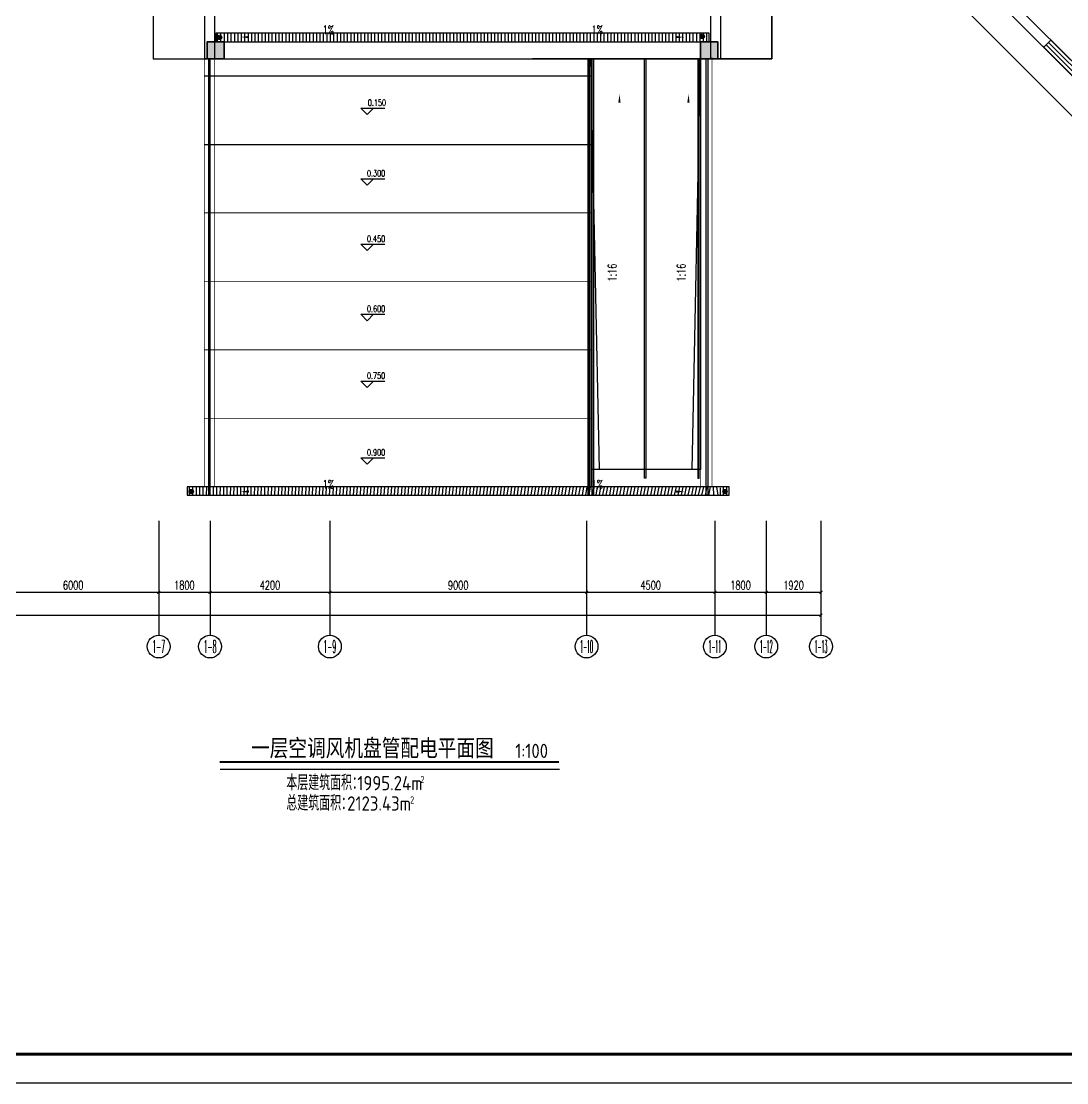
# Model space of a CAD drawing. Extents: x 815029915 to 815825525, y 579155098 to 579748855.
# Drawn here: x 815179209 to 815215870, y 579419462 to 579456669 of the extents above; entities that cross this region are included whole.
import ezdxf
from ezdxf.enums import TextEntityAlignment as Align

# ---------------------------------------------------------------- set-up
doc = ezdxf.new("R2010")
doc.units = 0
doc.header["$LTSCALE"] = 100
doc.header["$MEASUREMENT"] = 0
for name, color, linetype in [('AXIS', 3, 'Continuous'), ('AXIS_TEXT', 7, 'Continuous'), ('COLUMN', 9, 'Continuous'), ('DIM_ELEV', 3, 'Continuous'), ('DIM_SYMB', 3, 'Continuous'), ('GROUND', 2, 'Continuous'), ('LVTRY', 6, 'Continuous'), ('PUB_TEXT', 7, 'Continuous'), ('STAIR', 2, 'Continuous'), ('WALL', 9, 'Continuous'), ('WINDOW', 4, 'Continuous'), ('ZG-图框层', 4, 'Continuous'), ('zm', 1, 'Continuous')]:
    doc.layers.add(name, color=color, linetype=linetype)
doc.layers.add('柱填充', color=9, linetype='Continuous', lineweight=18)
doc.layers.add('砼柱', color=2, linetype='Continuous', lineweight=35)
doc.styles.add('_TCH_AXIS', font='COMPLEX', dxfattribs={"bigfont": 'GBCBIG'})
doc.styles.add('_TCH_DIM', font='SIMPLEX', dxfattribs={"bigfont": 'GBCBIG'})
doc.styles.add('_TCH_DIM_T3', font='SIMPLEX', dxfattribs={"width": 0.7058823529411765, "bigfont": 'GBCBIG'})
doc.styles.add('COMPLEX', font='COMPLEX')
doc.styles.get("Standard").update_dxf_attribs({"font": 'gbenor.shx', "bigfont": 'gbcbig.shx'})
doc.styles.add('图签各称', font='')
doc.styles.get('图签各称').set_extended_font_data('SimSun')
doc.dimstyles.new('_TCH_ARCH-100', dxfattribs={"dimscale": 100, "dimtxt": 2.975, "dimasz": 1, "dimexe": 2.5, "dimexo": 3, "dimgap": 1, "dimtad": 1, "dimdec": 0, "dimzin": 0, "dimdsep": 46, "dimtxsty": '_TCH_DIM_T3', "dimblk": 'ARCHTICK', "dimcen": 0.09, "dimclrt": 7, "dimazin": 2, "dimtfac": 1, "dimtdec": 0, "dimtix": 1, "dimtmove": 2, "dimatfit": 3, "dimfxl": 0, "dimtolj": 1, "dimtzin": 0, "dimarcsym": 0})

# ---------------------------------------------------------------- blocks, each defined once
blk = doc.blocks.new('$lvtry$00000171')
for p, q in [((-74.24621202462731, 10.60660171788186), (-10.60660171788186, 74.24621202462731)), ((-69.81875867368217, -27.39235180270043), (27.39235180242758, 69.81875867368217)), ((-53.03300858900184, -53.03300858886359), (53.03300858900184, 53.03300858886359)), ((-27.39235180242758, -69.81875867368217), (69.81875867368217, 27.39235180270043)), ((10.60660171788186, -74.24621202462731), (74.24621202462731, -10.60660171788186))]:
    blk.add_line(p, q)
blk.add_circle((0, 0), 75)
blk.add_point((0, 0))
blk = doc.blocks.new('$TCHSYS$WIN2D')
for p, q in [((-0.5, 0.5), (0.5, 0.5)), ((-0.5, 0.5), (-0.4999999999999999, -0.5)), ((0.5, 0.5), (0.4999999999999998, -0.5)), ((0.5, 0.1666666666666666), (-0.5, 0.1666666666666666)), ((0.5, -0.1666666666666667), (-0.5, -0.1666666666666667)), ((-0.4999999999999999, -0.5), (0.5, -0.5))]:
    blk.add_line(p, q)
blk = doc.blocks.new('_ArchTick')
at = {"color": 0, "linetype": 'ByBlock', "const_width": 0.4}
blk.add_lwpolyline([(-0.5, -0.5), (0.5, 0.5)], dxfattribs=at)
blk = doc.blocks.new('*D230')
at = {"layer": 'AXIS', "color": 0, "lineweight": -2, "transparency": 16777216}
for p, q in [((815213047.8509452, 579487050.7152622), (815215345.947984, 579489348.8123009)), ((815215169.1712887, 579489172.0356057), (815252645.8306918, 579451695.3762028)), ((815250524.5103483, 579449574.0558592), (815252822.6073871, 579451872.1528981))]:
    blk.add_line(p, q, dxfattribs=at)
at = {"layer": 'Defpoints', "color": 0, "transparency": 16777216}
for p in [(815212835.7189109, 579486838.5832278), (815252645.8306918, 579451695.3762028), (815250312.3783138, 579449361.9238249)]:
    blk.add_point(p, dxfattribs=at)
at = {"layer": 'AXIS', "color": 0, "lineweight": -2, "transparency": 16777216, "xscale": 100, "yscale": 100, "zscale": 100}
for p, rotation in [((815215169.1712887, 579489172.0356057), 135.0000000001822), ((815252645.8306918, 579451695.3762028), 315.0000000001822)]:
    blk.add_blockref('_ArchTick', p, dxfattribs=dict(at, rotation=rotation))
at = {"layer": 'AXIS', "color": 7, "transparency": 16777216, "insert": (815234083.3938019, 579470609.598716), "char_height": 297.5, "attachment_point": 5, "rotation": 315.0000000001822, "style": '_TCH_DIM_T3'}
blk.add_mtext('\\A1;53000', dxfattribs=at)
blk = doc.blocks.new('_AXISO')
blk.add_circle((0, 0), 0.5)
at = {"layer": 'AXIS_TEXT', "style": 'COMPLEX', "width": 1.041666666666667}
blk.add_attdef('A', text='', height=0.56, dxfattribs=at).set_placement((-0.25, -0.28), (0.25, -0.28), align=Align.FIT)
blk = doc.blocks.new('*D277')
at = {"layer": 'AXIS', "color": 0, "lineweight": -2, "transparency": 16777216}
for p, q in [((815147830.484454, 579438852.4396567), (815147830.484454, 579435602.4396567)), ((815207250.484454, 579438852.4396567), (815207250.484454, 579435602.4396567)), ((815147830.484454, 579435852.4396567), (815207250.484454, 579435852.4396567))]:
    blk.add_line(p, q, dxfattribs=at)
at = {"layer": 'Defpoints', "color": 0, "transparency": 16777216}
for p in [(815147830.484454, 579439152.4396567), (815207250.484454, 579439152.4396567), (815207250.484454, 579435852.4396567)]:
    blk.add_point(p, dxfattribs=at)
at = {"layer": 'AXIS', "color": 0, "lineweight": -2, "transparency": 16777216, "xscale": 100, "yscale": 100, "zscale": 100, "rotation": 180}
blk.add_blockref('_ArchTick', (815147830.484454, 579435852.4396567), dxfattribs=at)
at = {"layer": 'AXIS', "color": 0, "lineweight": -2, "transparency": 16777216, "xscale": 100, "yscale": 100, "zscale": 100}
blk.add_blockref('_ArchTick', (815207250.484454, 579435852.4396567), dxfattribs=at)
at = {"layer": 'AXIS', "color": 7, "transparency": 16777216, "insert": (815177540.484454, 579436101.1896567), "char_height": 297.5, "attachment_point": 5, "style": '_TCH_DIM_T3'}
blk.add_mtext('\\A1;59420', dxfattribs=at)
blk = doc.blocks.new('*D284')
at = {"layer": 'AXIS', "color": 0, "lineweight": -2, "transparency": 16777216}
for p, q in [((815178030.484454, 579438852.4396567), (815178030.484454, 579436402.4396567)), ((815184030.484454, 579438852.4396567), (815184030.484454, 579436402.4396567)), ((815178030.484454, 579436652.4396567), (815184030.484454, 579436652.4396567))]:
    blk.add_line(p, q, dxfattribs=at)
at = {"layer": 'Defpoints', "color": 0, "transparency": 16777216}
for p in [(815178030.484454, 579439152.4396567), (815184030.484454, 579439152.4396567), (815184030.484454, 579436652.4396567)]:
    blk.add_point(p, dxfattribs=at)
at = {"layer": 'AXIS', "color": 0, "lineweight": -2, "transparency": 16777216, "xscale": 100, "yscale": 100, "zscale": 100, "rotation": 180}
blk.add_blockref('_ArchTick', (815178030.484454, 579436652.4396567), dxfattribs=at)
at = {"layer": 'AXIS', "color": 0, "lineweight": -2, "transparency": 16777216, "xscale": 100, "yscale": 100, "zscale": 100}
blk.add_blockref('_ArchTick', (815184030.484454, 579436652.4396567), dxfattribs=at)
at = {"layer": 'AXIS', "color": 7, "transparency": 16777216, "insert": (815181030.484454, 579436901.1896567), "char_height": 297.5, "attachment_point": 5, "style": '_TCH_DIM_T3'}
blk.add_mtext('\\A1;6000', dxfattribs=at)
blk = doc.blocks.new('*D285')
at = {"layer": 'AXIS', "color": 0, "lineweight": -2, "transparency": 16777216}
for p, q in [((815184030.484454, 579438852.4396567), (815184030.484454, 579436402.4396567)), ((815185830.484454, 579438852.4396567), (815185830.484454, 579436402.4396567)), ((815184030.484454, 579436652.4396567), (815185830.484454, 579436652.4396567))]:
    blk.add_line(p, q, dxfattribs=at)
at = {"layer": 'Defpoints', "color": 0, "transparency": 16777216}
for p in [(815184030.484454, 579439152.4396567), (815185830.484454, 579439152.4396567), (815185830.484454, 579436652.4396567)]:
    blk.add_point(p, dxfattribs=at)
at = {"layer": 'AXIS', "color": 0, "lineweight": -2, "transparency": 16777216, "xscale": 100, "yscale": 100, "zscale": 100, "rotation": 180}
blk.add_blockref('_ArchTick', (815184030.484454, 579436652.4396567), dxfattribs=at)
at = {"layer": 'AXIS', "color": 0, "lineweight": -2, "transparency": 16777216, "xscale": 100, "yscale": 100, "zscale": 100}
blk.add_blockref('_ArchTick', (815185830.484454, 579436652.4396567), dxfattribs=at)
at = {"layer": 'AXIS', "color": 7, "transparency": 16777216, "insert": (815184930.484454, 579436901.1896567), "char_height": 297.5, "attachment_point": 5, "style": '_TCH_DIM_T3'}
blk.add_mtext('\\A1;1800', dxfattribs=at)
blk = doc.blocks.new('*D286')
at = {"layer": 'AXIS', "color": 0, "lineweight": -2, "transparency": 16777216}
for p, q in [((815185830.484454, 579438852.4396567), (815185830.484454, 579436402.4396567)), ((815190030.484454, 579438852.4396567), (815190030.484454, 579436402.4396567)), ((815185830.484454, 579436652.4396567), (815190030.484454, 579436652.4396567))]:
    blk.add_line(p, q, dxfattribs=at)
at = {"layer": 'Defpoints', "color": 0, "transparency": 16777216}
for p in [(815185830.484454, 579439152.4396567), (815190030.484454, 579439152.4396567), (815190030.484454, 579436652.4396567)]:
    blk.add_point(p, dxfattribs=at)
at = {"layer": 'AXIS', "color": 0, "lineweight": -2, "transparency": 16777216, "xscale": 100, "yscale": 100, "zscale": 100, "rotation": 180}
blk.add_blockref('_ArchTick', (815185830.484454, 579436652.4396567), dxfattribs=at)
at = {"layer": 'AXIS', "color": 0, "lineweight": -2, "transparency": 16777216, "xscale": 100, "yscale": 100, "zscale": 100}
blk.add_blockref('_ArchTick', (815190030.484454, 579436652.4396567), dxfattribs=at)
at = {"layer": 'AXIS', "color": 7, "transparency": 16777216, "insert": (815187930.484454, 579436901.1896567), "char_height": 297.5, "attachment_point": 5, "style": '_TCH_DIM_T3'}
blk.add_mtext('\\A1;4200', dxfattribs=at)
blk = doc.blocks.new('*D287')
at = {"layer": 'AXIS', "color": 0, "lineweight": -2, "transparency": 16777216}
for p, q in [((815190030.484454, 579438852.4396567), (815190030.484454, 579436402.4396567)), ((815199030.484454, 579438852.4396567), (815199030.484454, 579436402.4396567)), ((815190030.484454, 579436652.4396567), (815199030.484454, 579436652.4396567))]:
    blk.add_line(p, q, dxfattribs=at)
at = {"layer": 'Defpoints', "color": 0, "transparency": 16777216}
for p in [(815190030.484454, 579439152.4396567), (815199030.484454, 579439152.4396567), (815199030.484454, 579436652.4396567)]:
    blk.add_point(p, dxfattribs=at)
at = {"layer": 'AXIS', "color": 0, "lineweight": -2, "transparency": 16777216, "xscale": 100, "yscale": 100, "zscale": 100, "rotation": 180}
blk.add_blockref('_ArchTick', (815190030.484454, 579436652.4396567), dxfattribs=at)
at = {"layer": 'AXIS', "color": 0, "lineweight": -2, "transparency": 16777216, "xscale": 100, "yscale": 100, "zscale": 100}
blk.add_blockref('_ArchTick', (815199030.484454, 579436652.4396567), dxfattribs=at)
at = {"layer": 'AXIS', "color": 7, "transparency": 16777216, "insert": (815194530.484454, 579436901.1896567), "char_height": 297.5, "attachment_point": 5, "style": '_TCH_DIM_T3'}
blk.add_mtext('\\A1;9000', dxfattribs=at)
blk = doc.blocks.new('*D288')
at = {"layer": 'AXIS', "color": 0, "lineweight": -2, "transparency": 16777216}
for p, q in [((815199030.484454, 579438852.4396567), (815199030.484454, 579436402.4396567)), ((815203530.484454, 579438852.4396567), (815203530.484454, 579436402.4396567)), ((815199030.484454, 579436652.4396567), (815203530.484454, 579436652.4396567))]:
    blk.add_line(p, q, dxfattribs=at)
at = {"layer": 'Defpoints', "color": 0, "transparency": 16777216}
for p in [(815199030.484454, 579439152.4396567), (815203530.484454, 579439152.4396567), (815203530.484454, 579436652.4396567)]:
    blk.add_point(p, dxfattribs=at)
at = {"layer": 'AXIS', "color": 0, "lineweight": -2, "transparency": 16777216, "xscale": 100, "yscale": 100, "zscale": 100, "rotation": 180}
blk.add_blockref('_ArchTick', (815199030.484454, 579436652.4396567), dxfattribs=at)
at = {"layer": 'AXIS', "color": 0, "lineweight": -2, "transparency": 16777216, "xscale": 100, "yscale": 100, "zscale": 100}
blk.add_blockref('_ArchTick', (815203530.484454, 579436652.4396567), dxfattribs=at)
at = {"layer": 'AXIS', "color": 7, "transparency": 16777216, "insert": (815201280.484454, 579436901.1896567), "char_height": 297.5, "attachment_point": 5, "style": '_TCH_DIM_T3'}
blk.add_mtext('\\A1;4500', dxfattribs=at)
blk = doc.blocks.new('*D289')
at = {"layer": 'AXIS', "color": 0, "lineweight": -2, "transparency": 16777216}
for p, q in [((815203530.484454, 579438852.4396567), (815203530.484454, 579436402.4396567)), ((815205330.484454, 579438852.4396567), (815205330.484454, 579436402.4396567)), ((815203530.484454, 579436652.4396567), (815205330.484454, 579436652.4396567))]:
    blk.add_line(p, q, dxfattribs=at)
at = {"layer": 'Defpoints', "color": 0, "transparency": 16777216}
for p in [(815203530.484454, 579439152.4396567), (815205330.484454, 579439152.4396567), (815205330.484454, 579436652.4396567)]:
    blk.add_point(p, dxfattribs=at)
at = {"layer": 'AXIS', "color": 0, "lineweight": -2, "transparency": 16777216, "xscale": 100, "yscale": 100, "zscale": 100, "rotation": 180}
blk.add_blockref('_ArchTick', (815203530.484454, 579436652.4396567), dxfattribs=at)
at = {"layer": 'AXIS', "color": 0, "lineweight": -2, "transparency": 16777216, "xscale": 100, "yscale": 100, "zscale": 100}
blk.add_blockref('_ArchTick', (815205330.484454, 579436652.4396567), dxfattribs=at)
at = {"layer": 'AXIS', "color": 7, "transparency": 16777216, "insert": (815204430.484454, 579436901.1896567), "char_height": 297.5, "attachment_point": 5, "style": '_TCH_DIM_T3'}
blk.add_mtext('\\A1;1800', dxfattribs=at)
blk = doc.blocks.new('*D290')
at = {"layer": 'AXIS', "color": 0, "lineweight": -2, "transparency": 16777216}
for p, q in [((815205330.484454, 579438852.4396567), (815205330.484454, 579436402.4396567)), ((815207250.484454, 579438852.4396567), (815207250.484454, 579436402.4396567)), ((815205330.484454, 579436652.4396567), (815207250.484454, 579436652.4396567))]:
    blk.add_line(p, q, dxfattribs=at)
at = {"layer": 'Defpoints', "color": 0, "transparency": 16777216}
for p in [(815205330.484454, 579439152.4396567), (815207250.484454, 579439152.4396567), (815207250.484454, 579436652.4396567)]:
    blk.add_point(p, dxfattribs=at)
at = {"layer": 'AXIS', "color": 0, "lineweight": -2, "transparency": 16777216, "xscale": 100, "yscale": 100, "zscale": 100, "rotation": 180}
blk.add_blockref('_ArchTick', (815205330.484454, 579436652.4396567), dxfattribs=at)
at = {"layer": 'AXIS', "color": 0, "lineweight": -2, "transparency": 16777216, "xscale": 100, "yscale": 100, "zscale": 100}
blk.add_blockref('_ArchTick', (815207250.484454, 579436652.4396567), dxfattribs=at)
at = {"layer": 'AXIS', "color": 7, "transparency": 16777216, "insert": (815206290.484454, 579436901.1896567), "char_height": 297.5, "attachment_point": 5, "style": '_TCH_DIM_T3'}
blk.add_mtext('\\A1;1920', dxfattribs=at)
blk = doc.blocks.new('ll')
at = {"layer": 'ZG-图框层'}
blk.add_lwpolyline([(815136770.1334051, 579524219.957026), (815255670.1334051, 579524219.957026), (815255670.1334051, 579608319.957026), (815136770.1334051, 579608319.957026)], close=True, dxfattribs=at)

msp = doc.modelspace()

# ---------------------------------------------------------------- hatches: boundary and pattern name
h = msp.add_hatch()
h.set_pattern_fill('玻璃', color=252, scale=100, angle=90)
h.set_pattern_definition([(90, (63773.26390218735, 18005.92692029476), (-120, 7.34788079488412e-15), [])])
h.paths.add_polyline_path([(815203730.3323578, 579440052.4396567), (815203730.3323578, 579440352.4396569), (815203409.7023597, 579440352.4396567), (815203409.7023597, 579440052.4396567)])
h.paths.add_polyline_path([(815185030.484454, 579440352.4396567), (815185030.484454, 579440052.4396567), (815203430.484454, 579440052.4396567), (815203430.484454, 579440352.4396567)])
h.paths.add_polyline_path([(815203675.9807321, 579440052.4396567), (815204030.3323578, 579440052.4396567), (815204030.3323578, 579440352.4396567), (815203675.9807321, 579440352.4396567)], flags=16)
at = {"layer": '柱填充', "lineweight": 18}
for points in [[(815186330.484454, 579455952.4396567), (815185730.484454, 579455952.4396567), (815185730.484454, 579455352.4396567), (815186330.484454, 579455352.4396567)], [(815203630.484454, 579455952.4396567), (815203030.484454, 579455952.4396567), (815203030.484454, 579455352.4396567), (815203630.484454, 579455352.4396567)]]:
    msp.add_hatch(color=250, dxfattribs=at).paths.add_polyline_path(points)

# ---------------------------------------------------------------- linework, layer by layer
for p, q in [((815205530.484454, 579455352.4396567), (815205530.484454, 579465293.861013)), ((815205530.484454, 579465293.861013), (815227119.2758911, 579443705.0695757)), ((815183830.484454, 579460352.4396567), (815183830.484454, 579455352.4396567)), ((815205530.484454, 579458936.4280113), (815205530.484454, 579455352.4396567)), ((815183830.484454, 579458852.4396567), (815183830.484454, 579455352.4396567)), ((815203330.484454, 579456252.4396567), (815186030.484454, 579456252.4396567)), ((815186030.484454, 579456252.4396567), (815186030.484454, 579455952.4396567)), ((815186030.484454, 579455952.4396567), (815203330.484454, 579455952.4396567)), ((815203330.484454, 579455952.4396567), (815203330.484454, 579456252.4396567)), ((815183830.484454, 579455352.4396567), (815185630.484454, 579455352.4396567)), ((815183830.484454, 579455352.4396567), (815184230.484454, 579455352.4396567)), ((815184230.484454, 579455352.4396567), (815205530.484454, 579455352.4396567)), ((815205530.484454, 579455352.4396567), (815203730.484454, 579455352.4396567))]:
    msp.add_line(p, q)
at = {"color": 252, "linetype": 'Continuous'}
for p, q in [((815186093.2639022, 579455952.4396567), (815186093.2639022, 579456252.4396567)), ((815186213.2639022, 579455952.4396567), (815186213.2639022, 579456252.4396567)), ((815186333.2639022, 579455952.4396567), (815186333.2639022, 579456252.4396567)), ((815186453.2639022, 579455952.4396567), (815186453.2639022, 579456252.4396567)), ((815186573.2639022, 579455952.4396567), (815186573.2639022, 579456252.4396567)), ((815186693.2639022, 579455952.4396567), (815186693.2639022, 579456252.4396567)), ((815186813.2639022, 579455952.4396567), (815186813.2639022, 579456252.4396567)), ((815186933.2639022, 579455952.4396567), (815186933.2639022, 579456252.4396567)), ((815187053.2639022, 579455952.4396567), (815187053.2639022, 579456252.4396567)), ((815187173.2639022, 579455952.4396567), (815187173.2639022, 579456252.4396567)), ((815187293.2639022, 579455952.4396567), (815187293.2639022, 579456252.4396567)), ((815187413.2639022, 579455952.4396567), (815187413.2639022, 579456252.4396567)), ((815187533.2639022, 579455952.4396567), (815187533.2639022, 579456252.4396567)), ((815187653.2639022, 579455952.4396567), (815187653.2639022, 579456252.4396567)), ((815187773.2639022, 579455952.4396567), (815187773.2639022, 579456252.4396567)), ((815187893.2639022, 579455952.4396567), (815187893.2639022, 579456252.4396567)), ((815188013.2639022, 579455952.4396567), (815188013.2639022, 579456252.4396567)), ((815188133.2639022, 579455952.4396567), (815188133.2639022, 579456252.4396567)), ((815188253.2639022, 579455952.4396567), (815188253.2639022, 579456252.4396567)), ((815188373.2639022, 579455952.4396567), (815188373.2639022, 579456252.4396567)), ((815188493.2639022, 579455952.4396567), (815188493.2639022, 579456252.4396567)), ((815188613.2639022, 579455952.4396567), (815188613.2639022, 579456252.4396567)), ((815188733.2639022, 579455952.4396567), (815188733.2639022, 579456252.4396567)), ((815188853.2639022, 579455952.4396567), (815188853.2639022, 579456252.4396567)), ((815188973.2639022, 579455952.4396567), (815188973.2639022, 579456252.4396567)), ((815189093.2639022, 579455952.4396567), (815189093.2639022, 579456252.4396567)), ((815189213.2639022, 579455952.4396567), (815189213.2639022, 579456252.4396567)), ((815189333.2639022, 579455952.4396567), (815189333.2639022, 579456252.4396567)), ((815189453.2639022, 579455952.4396567), (815189453.2639022, 579456252.4396567)), ((815189573.2639022, 579455952.4396567), (815189573.2639022, 579456252.4396567)), ((815189693.2639022, 579455952.4396567), (815189693.2639022, 579456252.4396567)), ((815189813.2639022, 579455952.4396567), (815189813.2639022, 579456252.4396567)), ((815189933.2639022, 579455952.4396567), (815189933.2639022, 579456252.4396567)), ((815190053.2639022, 579455952.4396567), (815190053.2639022, 579456252.4396567)), ((815190173.2639022, 579455952.4396567), (815190173.2639022, 579456252.4396567)), ((815190293.2639022, 579455952.4396567), (815190293.2639022, 579456252.4396567)), ((815190413.2639022, 579455952.4396567), (815190413.2639022, 579456252.4396567)), ((815190533.2639022, 579455952.4396567), (815190533.2639022, 579456252.4396567)), ((815190653.2639022, 579455952.4396567), (815190653.2639022, 579456252.4396567)), ((815190773.2639022, 579455952.4396567), (815190773.2639022, 579456252.4396567)), ((815190893.2639022, 579455952.4396567), (815190893.2639022, 579456252.4396567)), ((815191013.2639022, 579455952.4396567), (815191013.2639022, 579456252.4396567)), ((815191133.2639022, 579455952.4396567), (815191133.2639022, 579456252.4396567)), ((815191253.2639022, 579455952.4396567), (815191253.2639022, 579456252.4396567)), ((815191373.2639022, 579455952.4396567), (815191373.2639022, 579456252.4396567)), ((815191493.2639022, 579455952.4396567), (815191493.2639022, 579456252.4396567)), ((815191613.2639022, 579455952.4396567), (815191613.2639022, 579456252.4396567)), ((815191733.2639022, 579455952.4396567), (815191733.2639022, 579456252.4396567)), ((815191853.2639022, 579455952.4396567), (815191853.2639022, 579456252.4396567)), ((815191973.2639022, 579455952.4396567), (815191973.2639022, 579456252.4396567)), ((815192093.2639022, 579455952.4396567), (815192093.2639022, 579456252.4396567)), ((815192213.2639022, 579455952.4396567), (815192213.2639022, 579456252.4396567)), ((815192333.2639022, 579455952.4396567), (815192333.2639022, 579456252.4396567)), ((815192453.2639022, 579455952.4396567), (815192453.2639022, 579456252.4396567)), ((815192573.2639022, 579455952.4396567), (815192573.2639022, 579456252.4396567)), ((815192693.2639022, 579455952.4396567), (815192693.2639022, 579456252.4396567)), ((815192813.2639022, 579455952.4396567), (815192813.2639022, 579456252.4396567)), ((815192933.2639022, 579455952.4396567), (815192933.2639022, 579456252.4396567)), ((815193053.2639022, 579455952.4396567), (815193053.2639022, 579456252.4396567)), ((815193173.2639022, 579455952.4396567), (815193173.2639022, 579456252.4396567)), ((815193293.2639022, 579455952.4396567), (815193293.2639022, 579456252.4396567)), ((815193413.2639022, 579455952.4396567), (815193413.2639022, 579456252.4396567)), ((815193533.2639022, 579455952.4396567), (815193533.2639022, 579456252.4396567)), ((815193653.2639022, 579455952.4396567), (815193653.2639022, 579456252.4396567)), ((815193773.2639022, 579455952.4396567), (815193773.2639022, 579456252.4396567)), ((815193893.2639022, 579455952.4396567), (815193893.2639022, 579456252.4396567)), ((815194013.2639022, 579455952.4396567), (815194013.2639022, 579456252.4396567)), ((815194133.2639022, 579455952.4396567), (815194133.2639022, 579456252.4396567)), ((815194253.2639022, 579455952.4396567), (815194253.2639022, 579456252.4396567)), ((815194373.2639022, 579455952.4396567), (815194373.2639022, 579456252.4396567)), ((815194493.2639022, 579455952.4396567), (815194493.2639022, 579456252.4396567)), ((815194613.2639022, 579455952.4396567), (815194613.2639022, 579456252.4396567)), ((815194733.2639022, 579455952.4396567), (815194733.2639022, 579456252.4396567)), ((815194853.2639022, 579455952.4396567), (815194853.2639022, 579456252.4396567)), ((815194973.2639022, 579455952.4396567), (815194973.2639022, 579456252.4396567)), ((815195093.2639022, 579455952.4396567), (815195093.2639022, 579456252.4396567)), ((815195213.2639022, 579455952.4396567), (815195213.2639022, 579456252.4396567)), ((815195333.2639022, 579455952.4396567), (815195333.2639022, 579456252.4396567)), ((815195453.2639022, 579455952.4396567), (815195453.2639022, 579456252.4396567)), ((815195573.2639022, 579455952.4396567), (815195573.2639022, 579456252.4396567)), ((815195693.2639022, 579455952.4396567), (815195693.2639022, 579456252.4396567)), ((815195813.2639022, 579455952.4396567), (815195813.2639022, 579456252.4396567)), ((815195933.2639022, 579455952.4396567), (815195933.2639022, 579456252.4396567)), ((815196053.2639022, 579455952.4396567), (815196053.2639022, 579456252.4396567)), ((815196173.2639022, 579455952.4396567), (815196173.2639022, 579456252.4396567)), ((815196293.2639022, 579455952.4396567), (815196293.2639022, 579456252.4396567)), ((815196413.2639022, 579455952.4396567), (815196413.2639022, 579456252.4396567)), ((815196533.2639022, 579455952.4396567), (815196533.2639022, 579456252.4396567)), ((815196653.2639022, 579455952.4396567), (815196653.2639022, 579456252.4396567)), ((815196773.2639022, 579455952.4396567), (815196773.2639022, 579456252.4396567)), ((815196893.2639022, 579455952.4396567), (815196893.2639022, 579456252.4396567)), ((815197013.2639022, 579455952.4396567), (815197013.2639022, 579456252.4396567)), ((815197133.2639022, 579455952.4396567), (815197133.2639022, 579456252.4396567)), ((815197253.2639022, 579455952.4396567), (815197253.2639022, 579456252.4396567)), ((815197373.2639022, 579455952.4396567), (815197373.2639022, 579456252.4396567)), ((815197493.2639022, 579455952.4396567), (815197493.2639022, 579456252.4396567)), ((815197613.2639022, 579455952.4396567), (815197613.2639022, 579456252.4396567)), ((815197733.2639022, 579455952.4396567), (815197733.2639022, 579456252.4396567)), ((815197853.2639022, 579455952.4396567), (815197853.2639022, 579456252.4396567)), ((815197973.2639022, 579455952.4396567), (815197973.2639022, 579456252.4396567)), ((815198093.2639022, 579455952.4396567), (815198093.2639022, 579456252.4396567)), ((815198213.2639022, 579455952.4396567), (815198213.2639022, 579456252.4396567)), ((815198333.2639022, 579455952.4396567), (815198333.2639022, 579456252.4396567)), ((815198453.2639022, 579455952.4396567), (815198453.2639022, 579456252.4396567)), ((815198573.2639022, 579455952.4396567), (815198573.2639022, 579456252.4396567)), ((815198693.2639022, 579455952.4396567), (815198693.2639022, 579456252.4396567)), ((815198813.2639022, 579455952.4396567), (815198813.2639022, 579456252.4396567)), ((815198933.2639022, 579455952.4396567), (815198933.2639022, 579456252.4396567)), ((815199053.2639022, 579455952.4396567), (815199053.2639022, 579456252.4396567)), ((815199173.2639022, 579455952.4396567), (815199173.2639022, 579456252.4396567)), ((815199293.2639022, 579455952.4396567), (815199293.2639022, 579456252.4396567)), ((815199413.2639022, 579455952.4396567), (815199413.2639022, 579456252.4396567)), ((815199533.2639022, 579455952.4396567), (815199533.2639022, 579456252.4396567)), ((815199653.2639022, 579455952.4396567), (815199653.2639022, 579456252.4396567)), ((815199773.2639022, 579455952.4396567), (815199773.2639022, 579456252.4396567)), ((815199893.2639022, 579455952.4396567), (815199893.2639022, 579456252.4396567)), ((815200013.2639022, 579455952.4396567), (815200013.2639022, 579456252.4396567)), ((815200133.2639022, 579455952.4396567), (815200133.2639022, 579456252.4396567)), ((815200253.2639022, 579455952.4396567), (815200253.2639022, 579456252.4396567)), ((815200373.2639022, 579455952.4396567), (815200373.2639022, 579456252.4396567)), ((815200493.2639022, 579455952.4396567), (815200493.2639022, 579456252.4396567)), ((815200613.2639022, 579455952.4396567), (815200613.2639022, 579456252.4396567)), ((815200733.2639022, 579455952.4396567), (815200733.2639022, 579456252.4396567)), ((815200853.2639022, 579455952.4396567), (815200853.2639022, 579456252.4396567)), ((815200973.2639022, 579455952.4396567), (815200973.2639022, 579456252.4396567)), ((815201093.2639022, 579455952.4396567), (815201093.2639022, 579456252.4396567)), ((815201213.2639022, 579455952.4396567), (815201213.2639022, 579456252.4396567)), ((815201333.2639022, 579455952.4396567), (815201333.2639022, 579456252.4396567)), ((815201453.2639022, 579455952.4396567), (815201453.2639022, 579456252.4396567)), ((815201573.2639022, 579455952.4396567), (815201573.2639022, 579456252.4396567)), ((815201693.2639022, 579455952.4396567), (815201693.2639022, 579456252.4396567)), ((815201813.2639022, 579455952.4396567), (815201813.2639022, 579456252.4396567)), ((815201933.2639022, 579455952.4396567), (815201933.2639022, 579456252.4396567)), ((815202053.2639022, 579455952.4396567), (815202053.2639022, 579456252.4396567)), ((815202173.2639022, 579455952.4396567), (815202173.2639022, 579456252.4396567)), ((815202293.2639022, 579455952.4396567), (815202293.2639022, 579456252.4396567)), ((815202413.2639022, 579455952.4396567), (815202413.2639022, 579456252.4396567)), ((815202533.2639022, 579455952.4396567), (815202533.2639022, 579456252.4396567)), ((815202653.2639022, 579455952.4396567), (815202653.2639022, 579456252.4396567)), ((815202773.2639022, 579455952.4396567), (815202773.2639022, 579456252.4396567)), ((815202893.2639022, 579455952.4396567), (815202893.2639022, 579456252.4396567)), ((815203013.2639022, 579455952.4396567), (815203013.2639022, 579456252.4396567)), ((815203133.2639022, 579455952.4396567), (815203133.2639022, 579456252.4396567)), ((815203253.2639022, 579455952.4396567), (815203253.2639022, 579456252.4396567))]:
    msp.add_line(p, q, dxfattribs=at)
at = {"color": 2}
for p, q in [((815203630.484454, 579455352.4396567), (815197130.484454, 579455352.4396567)), ((815185630.484454, 579454752.4396567), (815199180.484454, 579454752.4396567)), ((815185630.484454, 579452352.4396567), (815199180.484454, 579452352.4396567))]:
    msp.add_line(p, q, dxfattribs=at)
at = {"color": 2, "const_width": 30}
for points in [[(815185630.484454, 579455352.4396567), (815185630.484454, 579440352.4396567)], [(815185980.484454, 579455352.4396567), (815185980.484454, 579440352.4396567)], [(815199180.484454, 579455352.4396567), (815199180.484454, 579440352.4396567)], [(815203030.484454, 579455402.4396567), (815203030.484454, 579440352.4396567)], [(815203430.484454, 579455402.4396567), (815203430.484454, 579440352.4396567)], [(815185630.484454, 579449952.4396567), (815199180.484454, 579449952.4396567)], [(815185630.484454, 579447552.4396567), (815199180.484454, 579447552.4396567)], [(815185630.484454, 579445152.4396567), (815199180.484454, 579445152.4396567)], [(815185630.484454, 579442752.4396567), (815199180.484454, 579442752.4396567)], [(815185630.484454, 579440352.4396567), (815198830.484454, 579440352.4396567)], [(815198830.484454, 579440352.4396567), (815199180.484454, 579440352.4396567)], [(815203030.484454, 579440352.4396567), (815203430.484454, 579440352.4396567)]]:
    msp.add_lwpolyline(points, dxfattribs=at)
at = {"color": 2}
for points in [[(815185780.484454, 579455352.4396567), (815185780.484454, 579440352.4396567), (815185780.484454, 579440052.4396567), (815185830.484454, 579440052.4396567), (815185830.484454, 579440352.4396567), (815185830.484454, 579455352.4396567)], [(815199080.484454, 579455352.4396567), (815199080.484454, 579450291.7739439), (815199080.484454, 579440052.4396567), (815199130.484454, 579440052.4396567), (815199130.484454, 579450291.7739439), (815199130.484454, 579455352.4396567)], [(815199280.484454, 579455352.4396567), (815199280.484454, 579450291.7739439), (815199280.484454, 579440052.4396567), (815199230.484454, 579440052.4396567), (815199230.484454, 579450291.7739439), (815199230.484454, 579455352.4396567)], [(815201107.984454, 579455352.4396567), (815201107.984454, 579450291.7739439), (815201107.984454, 579440652.4396567), (815201057.984454, 579440652.4396567), (815201057.984454, 579450291.7739439), (815201057.984454, 579455352.4396567)], [(815202930.484454, 579455352.4396567), (815202930.484454, 579441291.7739439), (815202930.484454, 579440652.4396567), (815202980.484454, 579440652.4396567), (815202980.484454, 579441291.7739439), (815202980.484454, 579455352.4396567)], [(815203280.484454, 579455352.4396567), (815203280.484454, 579451852.4396567), (815203280.484454, 579440052.4396567), (815203230.484454, 579440052.4396567), (815203230.484454, 579451852.4396567), (815203230.484454, 579455352.4396567)]]:
    msp.add_lwpolyline(points, dxfattribs=at)
msp.add_lwpolyline([(815204030.3323578, 579440052.4396567), (815204030.3323578, 579440352.4396567), (815185030.484454, 579440352.4396567), (815185030.484454, 579440052.4396567)], close=True)
at = {"layer": 'AXIS'}
for p, q in [((815184030.484454, 579439152.4396567), (815184030.484454, 579435152.4396567)), ((815185830.484454, 579439152.4396567), (815185830.484454, 579435152.4396567)), ((815190030.484454, 579439152.4396567), (815190030.484454, 579435152.4396567)), ((815199030.484454, 579439152.4396567), (815199030.484454, 579435152.4396567)), ((815203530.484454, 579439152.4396567), (815203530.484454, 579435152.4396567)), ((815205330.484454, 579439152.4396567), (815205330.484454, 579435152.4396567)), ((815207250.484454, 579439152.4396567), (815207250.484454, 579435152.4396567))]:
    msp.add_line(p, q, dxfattribs=at)
at = {"layer": 'COLUMN'}
for points in [[(815185730.484454, 579455352.4396567), (815186330.484454, 579455352.4396567), (815186330.484454, 579455952.4396567), (815185730.484454, 579455952.4396567)], [(815203030.484454, 579455352.4396567), (815203630.484454, 579455352.4396567), (815203630.484454, 579455952.4396567), (815203030.484454, 579455952.4396567)]]:
    msp.add_lwpolyline(points, close=True, dxfattribs=at)
at = {"layer": 'DIM_ELEV'}
for p, q in [((815191337.0934222, 579453396.8600026), (815191112.0934222, 579453621.8600026)), ((815191112.0934222, 579453621.8600026), (815191953.2551796, 579453621.8600026)), ((815191337.0934222, 579453396.8600026), (815191562.0934222, 579453621.8600026)), ((815191337.0934222, 579450925.598287), (815191112.0934222, 579451150.598287)), ((815191112.0934222, 579451150.598287), (815191953.2551796, 579451150.598287)), ((815191337.0934222, 579450925.598287), (815191562.0934222, 579451150.598287)), ((815191337.0934222, 579448627.1525431), (815191112.0934222, 579448852.1525431)), ((815191112.0934222, 579448852.1525431), (815191953.2551796, 579448852.1525431)), ((815191337.0934222, 579448627.1525431), (815191562.0934222, 579448852.1525431)), ((815191337.0934222, 579446173.1729133), (815191112.0934222, 579446398.1729133)), ((815191112.0934222, 579446398.1729133), (815191953.2551796, 579446398.1729133)), ((815191337.0934222, 579446173.1729133), (815191562.0934222, 579446398.1729133)), ((815191337.0934222, 579443829.6373024), (815191112.0934222, 579444054.6373024)), ((815191112.0934222, 579444054.6373024), (815191953.2551796, 579444054.6373024)), ((815191337.0934222, 579443829.6373024), (815191562.0934222, 579444054.6373024)), ((815191337.0934222, 579441140.5121179), (815191112.0934222, 579441365.5121179)), ((815191112.0934222, 579441365.5121179), (815191953.2551796, 579441365.5121179)), ((815191337.0934222, 579441140.5121179), (815191562.0934222, 579441365.5121179))]:
    msp.add_line(p, q, dxfattribs=at)
at = {"layer": 'DIM_SYMB'}
for points in [[(815193037.4709387, 579456113.0928634, 0, 0, 0), (815186894.4046581, 579456113.0928634, 0, 80.00000000000001, 0), (815187194.4046581, 579456113.0928634, 0, 0, 0)], [(815196323.4979694, 579456113.0928634, 0, 0, 0), (815202466.56425, 579456113.0928634, 0, 80.00000000000001, 0), (815202166.56425, 579456113.0928634, 0, 0, 0)], [(815200185.7030022, 579441641.2709823, 0, 0, 0), (815200185.7030022, 579454112.8276451, 0, 80.00000000000001, 0), (815200185.7030022, 579453812.8276451, 0, 0, 0)], [(815202604.8140527, 579441641.2709823, 0, 0, 0), (815202604.8140527, 579454112.8276451, 0, 80.00000000000001, 0), (815202604.8140527, 579453812.8276451, 0, 0, 0)], [(815193037.4709387, 579440182.948328, 0, 0, 0), (815186894.4046581, 579440182.948328, 0, 80.00000000000001, 0), (815187194.4046581, 579440182.948328, 0, 0, 0)], [(815196323.4979694, 579440182.948328, 0, 0, 0), (815202466.56425, 579440182.948328, 0, 80.00000000000001, 0), (815202166.56425, 579440182.948328, 0, 0, 0)]]:
    msp.add_lwpolyline(points, format="xyseb", dxfattribs=at)
at = {"layer": 'DIM_SYMB', "const_width": 70}
msp.add_lwpolyline([(815186165.5440931, 579430703.591661), (815198062.7890202, 579430703.591661)], dxfattribs=at)
at = {"layer": 'GROUND'}
for points in [[(815205530.484454, 579458852.4396567), (815205530.484454, 579465293.861013), (815227119.2758913, 579443705.0695757)], [(815206530.484454, 579458852.4396567), (815206530.484454, 579462879.6474507), (815225705.0623289, 579443705.0695758)]]:
    msp.add_lwpolyline(points, dxfattribs=at)
at = {"layer": 'STAIR'}
for p, q in [((815203030.484454, 579455352.4396567), (815199180.484454, 579455352.4396567)), ((815199180.484454, 579455352.4396567), (815199180.484454, 579440952.4396567)), ((815199480.484454, 579440952.4396567), (815199180.484454, 579455352.4396567)), ((815202730.484454, 579440952.4396567), (815203030.484454, 579455352.4396567)), ((815203030.484454, 579455352.4396567), (815203030.484454, 579440952.4396567)), ((815203030.484454, 579440952.4396567), (815199180.484454, 579440952.4396567))]:
    msp.add_line(p, q, dxfattribs=at)
at = {"layer": 'WALL'}
for p, q in [((815219836.5306021, 579450987.8148649), (815205189.063098, 579465635.2823694)), ((815220084.0179754, 579451235.3022382), (815205436.5504713, 579465882.7697427)), ((815185630.484454, 579459052.4396567), (815185630.484454, 579455352.4396567)), ((815185980.484454, 579459052.4396567), (815185980.484454, 579455352.4396567)), ((815203380.484454, 579459202.4396567), (815203380.484454, 579455352.4396567)), ((815203730.484454, 579458852.4396567), (815203730.484454, 579455352.4396567)), ((815185980.484454, 579455352.4396567), (815185630.484454, 579455352.4396567)), ((815203730.484454, 579455352.4396567), (815203380.484454, 579455352.4396567))]:
    msp.add_line(p, q, dxfattribs=at)
at = {"layer": 'ZG-图框层'}
msp.add_lwpolyline([(815138002.5223318, 579419462.2916431), (815256902.5223318, 579419462.2916431), (815256902.5223318, 579503562.2916431), (815138002.5223318, 579503562.2916431)], close=True, dxfattribs=at)
at = {"layer": 'ZG-图框层', "const_width": 100}
msp.add_lwpolyline([(815140502.5223318, 579420462.2916431), (815255902.5223318, 579420462.2916431), (815255902.5223318, 579502562.2916431), (815140502.5223318, 579502562.2916431)], close=True, dxfattribs=at)
at = {"layer": 'zm'}
msp.add_line((815186182.0996408, 579430449.8140581), (815198084.4935042, 579430449.8140581), dxfattribs=at)
at = {"layer": '砼柱', "color": 3, "lineweight": 35}
for points in [[(815186330.484454, 579455952.4396567), (815185730.484454, 579455952.4396567), (815185730.484454, 579455352.4396567), (815186330.484454, 579455352.4396567)], [(815203630.484454, 579455952.4396567), (815203030.484454, 579455952.4396567), (815203030.484454, 579455352.4396567), (815203630.484454, 579455352.4396567)]]:
    msp.add_lwpolyline(points, close=True, dxfattribs=at)

# ---------------------------------------------------------------- block references
at = {"layer": 'AXIS'}
ref = msp.add_blockref('_AXISO', (815184030.484454, 579434752.4396567), dxfattribs=dict(at, xscale=800, yscale=800, zscale=800))
ref.add_attrib('A', '1-7', dxfattribs={"color": 7, "height": 452.5483399680001, "style": '_TCH_AXIS', "width": 0.3818181819145067}).set_placement((815183804.210284, 579434526.1654867), (815184256.7586241, 579434526.1654867), align=Align.FIT)
ref = msp.add_blockref('_AXISO', (815185830.484454, 579434752.4396567), dxfattribs=dict(at, xscale=800, yscale=800, zscale=800))
ref.add_attrib('A', '1-8', dxfattribs={"color": 7, "height": 452.5483399680001, "style": '_TCH_AXIS', "width": 0.3818181819145067}).set_placement((815185604.210284, 579434526.1654867), (815186056.7586241, 579434526.1654867), align=Align.FIT)
ref = msp.add_blockref('_AXISO', (815190030.484454, 579434752.4396567), dxfattribs=dict(at, xscale=800, yscale=800, zscale=800))
ref.add_attrib('A', '1-9', dxfattribs={"color": 7, "height": 452.5483399680001, "style": '_TCH_AXIS', "width": 0.3818181819145067}).set_placement((815189804.210284, 579434526.1654867), (815190256.7586241, 579434526.1654867), align=Align.FIT)
ref = msp.add_blockref('_AXISO', (815199030.484454, 579434752.4396567), dxfattribs=dict(at, xscale=800, yscale=800, zscale=800))
ref.add_attrib('A', '1-10', dxfattribs={"color": 7, "height": 452.5483399680001, "style": '_TCH_AXIS', "width": 0.3000000000756838}).set_placement((815198804.210284, 579434526.1654867), (815199256.7586241, 579434526.1654867), align=Align.FIT)
ref = msp.add_blockref('_AXISO', (815203530.484454, 579434752.4396567), dxfattribs=dict(at, xscale=800, yscale=800, zscale=800))
ref.add_attrib('A', '1-11', dxfattribs={"color": 7, "height": 452.5483399680001, "style": '_TCH_AXIS', "width": 0.3230769231584287}).set_placement((815203304.210284, 579434526.1654867), (815203756.7586241, 579434526.1654867), align=Align.FIT)
ref = msp.add_blockref('_AXISO', (815205330.484454, 579434752.4396567), dxfattribs=dict(at, xscale=800, yscale=800, zscale=800))
ref.add_attrib('A', '1-12', dxfattribs={"color": 7, "height": 452.5483399680001, "style": '_TCH_AXIS', "width": 0.3000000000756837}).set_placement((815205104.210284, 579434526.1654867), (815205556.7586241, 579434526.1654867), align=Align.FIT)
ref = msp.add_blockref('_AXISO', (815207250.484454, 579434752.4396567), dxfattribs=dict(at, xscale=800, yscale=800, zscale=800))
ref.add_attrib('A', '1-13', dxfattribs={"color": 7, "height": 452.5483399680001, "style": '_TCH_AXIS', "width": 0.3000000000756837}).set_placement((815207024.210284, 579434526.1654867), (815207476.7586241, 579434526.1654867), align=Align.FIT)
at = {"layer": 'LVTRY'}
for p in [(815186164.5820577, 579456100.9257647), (815203089.310045, 579456137.9457586), (815185169.9383239, 579440185.5834535), (815203885.911956, 579440185.5834535)]:
    msp.add_blockref('$lvtry$00000171', p, dxfattribs=at)
at = {"layer": 'WINDOW', "xscale": -2100, "yscale": -350, "zscale": 2100, "rotation": 134.9999999993811}
msp.add_blockref('$TCHSYS$WIN2D', (815215929.3110789, 579455142.5217617), dxfattribs=at)
at = {"layer": 'zm', "color": 1}
msp.add_blockref('ll', (1232.388926744461, -104757.6653828621), dxfattribs=at)

# ---------------------------------------------------------------- texts
at = {"layer": 'DIM_ELEV', "color": 7, "style": '_TCH_DIM', "width": 0.7058823529411765}
for s, p in [('0.150', (815191360.7551796, 579453700.6100026)), ('0.300', (815191330.7551796, 579451229.348287)), ('0.450', (815191330.7551796, 579448930.9025431)), ('0.600', (815191330.7551796, 579446476.9229133)), ('0.750', (815191330.7551796, 579444133.3873024)), ('0.900', (815191330.7551796, 579441444.2621179))]:
    msp.add_text(s, height=223.125, dxfattribs=at).set_placement(p)
at = {"layer": 'DIM_SYMB', "color": 7, "style": '_TCH_DIM', "width": 0.7058823529411765}
for p in [(815189775.9377984, 579456218.0928634), (815199205.0311097, 579456218.0928634), (815189775.9377984, 579440287.948328), (815199205.0311097, 579440287.948328)]:
    msp.add_text('1%', height=297.5, dxfattribs=at).set_placement(p)
for p in [(815200080.7030021, 579447542.0493137), (815202499.8140527, 579447542.0493137)]:
    msp.add_text('1:16', height=297.5, rotation=90.00000000000081, dxfattribs=at).set_placement(p)
at = {"layer": 'PUB_TEXT'}
for s, height, p in [('1:100', 500, (815196532.2890202, 579430844.8257036)), ('本层建筑面积：', 533.3333333333334, (815188504.7217917, 579429714.0170505)), ('1995.24m', 500, (815190993.6106806, 579429714.0170505)), ('2', 250, (815193204.8559561, 579429964.0170505)), ('总建筑面积：', 533.3333333333334, (815188504.7217917, 579429000.0282604)), ('2123.43m', 500, (815190638.0551251, 579429000.0282604)), ('2', 250, (815192846.3884584, 579429250.0282604))]:
    msp.add_text(s, height=height, dxfattribs=at).set_placement(p)
at = {"layer": 'zm', "color": 1, "style": '图签各称', "width": 0.8000000000000002}
msp.add_text('一层空调风机盘管配电平面图', height=600, dxfattribs=at).set_placement((815187266.6791735, 579430898.5385443))

# ---------------------------------------------------------------- dimensions: what is measured, and where the dimension line sits
at = {"layer": 'AXIS'}
for p1, p2, distance, picture, middle in [((815212835.7189108, 579486838.5832278), (815250312.3783139, 579449361.9238249), 3299.9999999996817, '*D230', (815234083.3938019, 579470609.598716)), ((815147830.484454, 579439152.4396567), (815207250.484454, 579439152.4396567), -3300, '*D277', (815177540.484454, 579436101.1896567)), ((815178030.484454, 579439152.4396567), (815184030.484454, 579439152.4396567), -2500, '*D284', (815181030.484454, 579436901.1896567)), ((815184030.484454, 579439152.4396567), (815185830.484454, 579439152.4396567), -2500, '*D285', (815184930.484454, 579436901.1896567)), ((815185830.484454, 579439152.4396567), (815190030.484454, 579439152.4396567), -2500, '*D286', (815187930.484454, 579436901.1896567)), ((815190030.484454, 579439152.4396567), (815199030.484454, 579439152.4396567), -2500, '*D287', (815194530.484454, 579436901.1896567)), ((815199030.484454, 579439152.4396567), (815203530.484454, 579439152.4396567), -2500, '*D288', (815201280.484454, 579436901.1896567)), ((815203530.484454, 579439152.4396567), (815205330.484454, 579439152.4396567), -2500, '*D289', (815204430.484454, 579436901.1896567)), ((815205330.484454, 579439152.4396567), (815207250.484454, 579439152.4396567), -2500, '*D290', (815206290.484454, 579436901.1896567))]:
    dim = msp.add_aligned_dim(p1=p1, p2=p2, distance=distance, dimstyle='_TCH_ARCH-100', dxfattribs=at)
    dim.commit()
    dim.dimension.update_dxf_attribs({"geometry": picture, "text_midpoint": middle})

doc.saveas('drawing.dxf')
